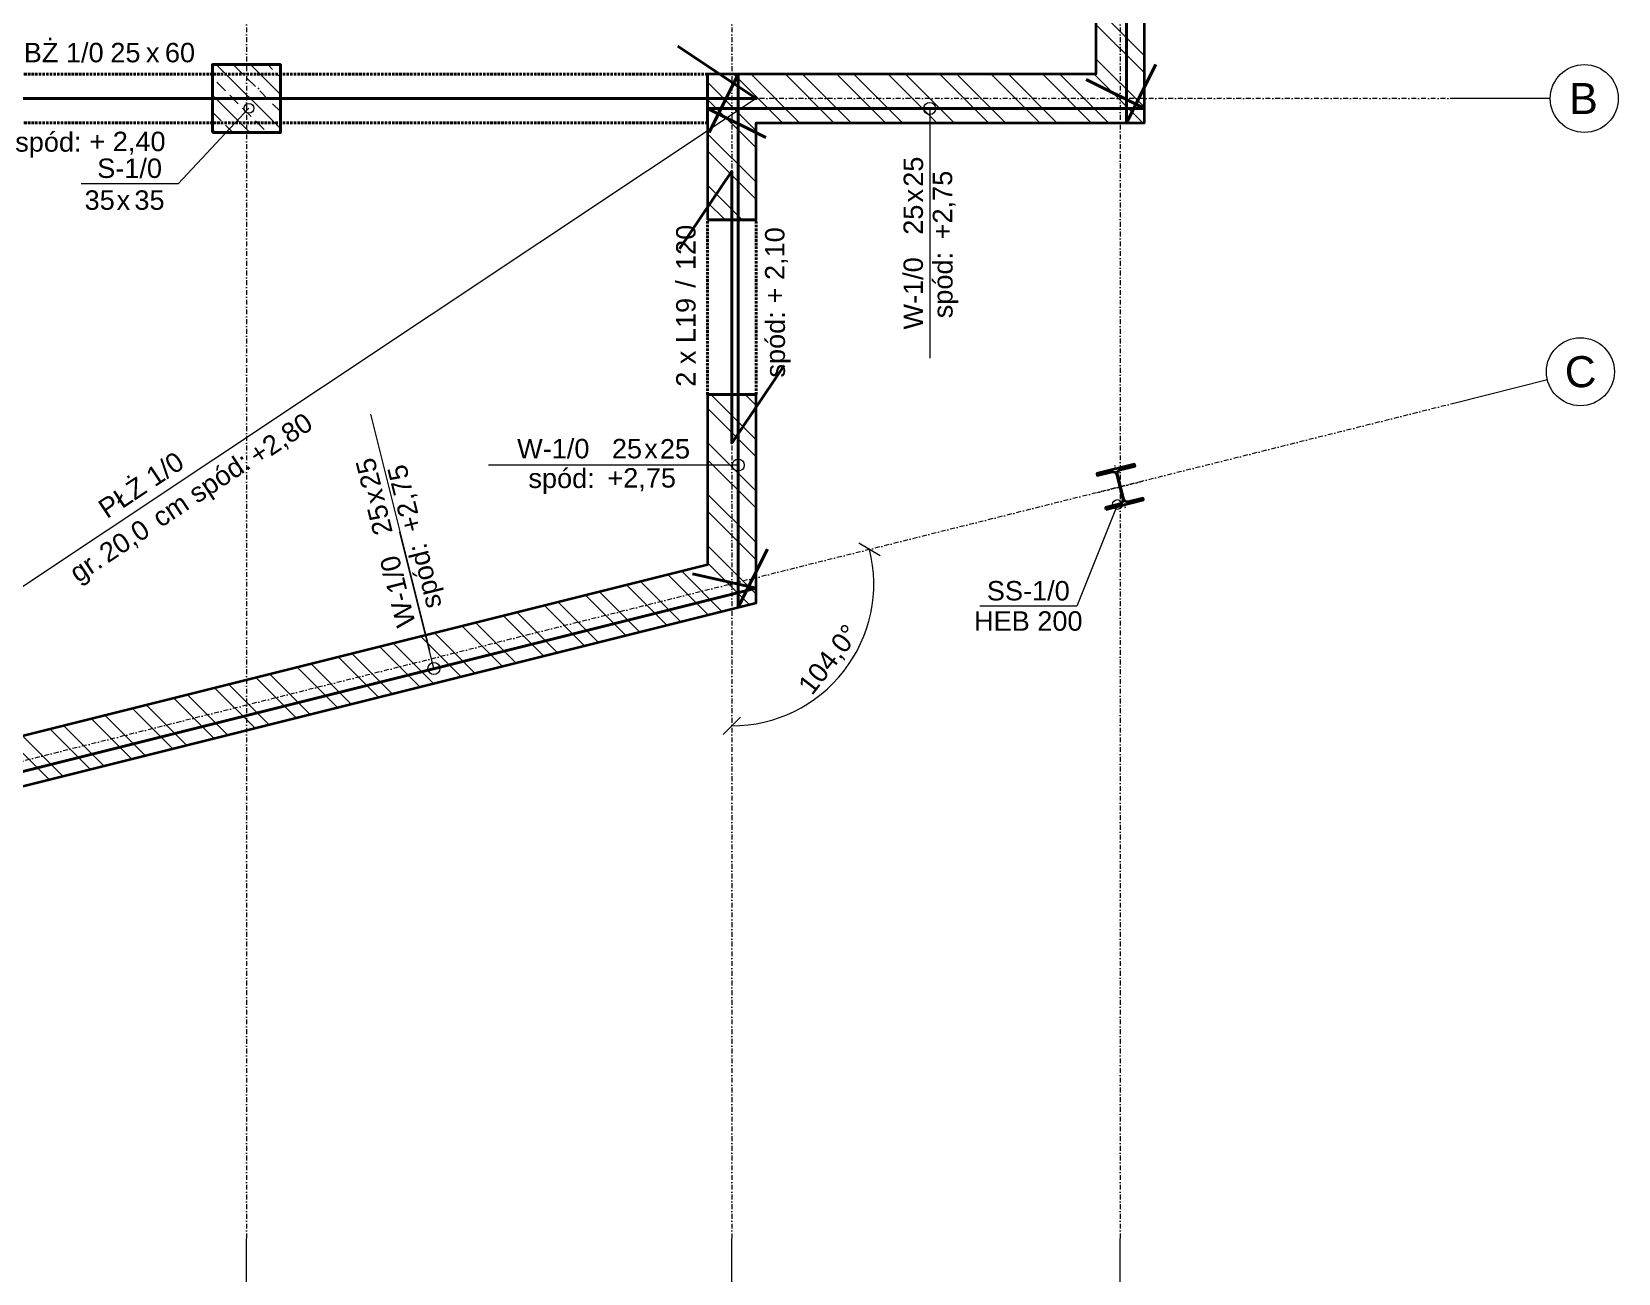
# Model space of a CAD drawing. Header units: millimetres. Extents: x 647 to 146539, y -131215 to 59.
# Drawn here: x 13402 to 21573, y -54447 to -48052 of the extents above; entities that cross this region are included whole.
import ezdxf
from ezdxf.enums import TextEntityAlignment as Align

# ---------------------------------------------------------------- set-up
doc = ezdxf.new("R2010")
doc.units = ezdxf.units.MM
doc.linetypes.add('DASHDOT', pattern=[1, 0.5, -0.25, 0, -0.25])
doc.linetypes.add('DASHED2', pattern=[0.375, 0.25, -0.125])
doc.layers.get('Defpoints').update_dxf_attribs({"color": 2, "lineweight": 50})
for name, color, linetype, lineweight in [('e-cad_osie', 6, 'DASHDOT', 9), ('e-cad_stal_kontur', 3, 'Continuous', 35), ('G-Bloki', 221, 'Continuous', 5), ('G-Cienka', 4, 'Continuous', 9), ('G-Elementy konstrukcyjne', 1, 'Continuous', 40), ('G-Kreskowanie', 9, 'Continuous', 5), ('G-Opisy', 2, 'Continuous', 18), ('G-Osie', 6, 'DASHDOT', 9), ('G-Wymiary', 4, 'Continuous', 9), ('G-Ściana nośna', 3, 'Continuous', 35)]:
    doc.layers.add(name, color=color, linetype=linetype, lineweight=lineweight)
doc.styles.add('Arial-GG', font='arial.ttf')
doc.dimstyles.new('e-cad_1_50_[mm]', dxfattribs={"dimscale": 50, "dimtxt": 2, "dimasz": 1.8, "dimexe": 1.5, "dimexo": 0, "dimgap": 0.6, "dimtad": 1, "dimdec": 1, "dimrnd": 1, "dimtxsty": 'Arial-GG', "dimblk": 'OBLIQUE', "dimcen": 0, "dimdle": 1, "dimclrd": 4, "dimclre": 4, "dimclrt": 7, "dimadec": 1, "dimazin": 0, "dimtfac": 1, "dimtdec": 1, "dimtix": 1, "dimtmove": 0, "dimatfit": 2, "dimfxl": 1.5, "dimfxlon": 1, "dimlwd": -1, "dimlwe": -1, "dimarcsym": 0})
doc.dimstyles.new('W-1 do 50-GG mm', dxfattribs={"dimscale": 50, "dimtxt": 2, "dimasz": 1.8, "dimexe": 1.5, "dimexo": 0, "dimgap": 0.6, "dimtad": 1, "dimdec": 1, "dimrnd": 1, "dimtxsty": 'Arial-GG', "dimblk": 'OBLIQUE', "dimcen": 0, "dimdle": 1, "dimclrd": 4, "dimclre": 4, "dimclrt": 7, "dimadec": 1, "dimazin": 0, "dimtfac": 1, "dimtdec": 1, "dimtix": 1, "dimtmove": 0, "dimatfit": 2, "dimfxl": 1.5, "dimfxlon": 1, "dimlwd": -1, "dimlwe": -1, "dimarcsym": 0})

# ---------------------------------------------------------------- blocks, each defined once
blk = doc.blocks.new('*U123')
at = {"layer": 'G-Cienka', "ltscale": 0.8}
blk.add_lwpolyline([(475.6, 118.9), (0, 0)], dxfattribs=at)
blk.add_circle((645.4, 161.3), 175, dxfattribs=at)
at = {"layer": 'G-Opisy', "ltscale": 0.8, "style": 'Arial-GG'}
blk.add_attdef('OS', text='', height=160, rotation=3.33716, dxfattribs=at).set_placement((645.4, 161.3), align=Align.MIDDLE_CENTER)
blk = doc.blocks.new('*U126')
at = {"layer": 'G-Cienka', "ltscale": 0.8}
blk.add_lwpolyline([(490.2, 0), (0, 0)], dxfattribs=at)
blk.add_circle((665.2, 0), 175, dxfattribs=at)
at = {"layer": 'G-Opisy', "ltscale": 0.8, "style": 'Arial-GG'}
blk.add_attdef('OS', text='', height=160, dxfattribs=at).set_placement((681.9, 0), align=Align.MIDDLE_CENTER)
blk = doc.blocks.new('*U129')
at = {"layer": 'G-Cienka', "ltscale": 0.8}
blk.add_lwpolyline([(490.2, 0), (0, 0)], dxfattribs=at)
blk.add_circle((665.2, 0), 175, dxfattribs=at)
at = {"layer": 'G-Opisy', "ltscale": 0.8, "style": 'Arial-GG'}
blk.add_attdef('OS', text='', height=160, rotation=270, dxfattribs=at).set_placement((665.2, -16.7), align=Align.MIDDLE_CENTER)
blk = doc.blocks.new('*D240')
at = {"layer": 'Defpoints', "color": 0, "ltscale": 2, "transparency": 16777216}
blk.add_point((188.2, 125), dxfattribs=at)
blk.add_point((188.2, 125), dxfattribs=at)
blk.add_point((188.2, 125), dxfattribs=at)
at = {"layer": 'G-Opisy', "color": 4, "ltscale": 2, "transparency": 16777216}
for p, q in [((188.2, 125), (-176.4, -264.1)), ((-176.4, -264.1), (-676.4, -264.1))]:
    blk.add_line(p, q, dxfattribs=at)
blk = doc.blocks.new('_None')
blk = doc.blocks.new('_Oblique')
at = {"color": 0, "linetype": 'ByBlock', "lineweight": -2}
blk.add_line((-0.5, -0.5), (0.5, 0.5), dxfattribs=at)
blk = doc.blocks.new('*D413')
at = {"layer": 'Defpoints', "color": 0, "ltscale": 2, "transparency": 16777216}
for p in [(11007.5, -43670.7), (20732.5, -49964.4), (10720.7, -52630.9), (9282.5, -52826.9), (11007.5, -54268.1)]:
    blk.add_point(p, dxfattribs=at)
at = {"layer": 'G-Wymiary', "color": 4, "ltscale": 2, "transparency": 16777216}
blk.add_arc((11007.5, -52395.7), 370.9, 194.03624, 270, dxfattribs=at)
at = {"layer": 'G-Wymiary', "color": 4, "ltscale": 2, "transparency": 16777216, "xscale": 90, "yscale": 90, "zscale": 90, "rotation": 104.0362434679265}
blk.add_blockref('_Oblique', (10647.7, -52485.6), dxfattribs=at)
at = {"layer": 'G-Wymiary', "color": 4, "ltscale": 2, "transparency": 16777216, "xscale": 90, "yscale": 90, "zscale": 90}
blk.add_blockref('_Oblique', (11007.5, -52766.6), dxfattribs=at)
at = {"layer": 'G-Wymiary', "color": 7, "ltscale": 2, "transparency": 16777216, "insert": (10834.7, -52617), "char_height": 100, "attachment_point": 5, "rotation": 322.01812, "style": 'Arial-GG'}
blk.add_mtext('76,0°', dxfattribs=at)
blk = doc.blocks.new('*D414')
at = {"layer": 'Defpoints', "color": 0, "ltscale": 2, "transparency": 16777216}
for p in [(17007.5, -43670.7), (20732.5, -49964.4), (17423.5, -51497), (9282.5, -52826.9), (17007.5, -54268.1)]:
    blk.add_point(p, dxfattribs=at)
at = {"layer": 'G-Wymiary', "color": 4, "ltscale": 2, "transparency": 16777216}
blk.add_arc((17007.5, -50895.7), 731.1, 270, 14.03624, dxfattribs=at)
at = {"layer": 'G-Wymiary', "color": 4, "ltscale": 2, "transparency": 16777216, "xscale": 90, "yscale": 90, "zscale": 90}
for p, rotation in [((17716.8, -50718.4), 104.0362434679266), ((17007.5, -51626.8), 180)]:
    blk.add_blockref('_Oblique', p, dxfattribs=dict(at, rotation=rotation))
at = {"layer": 'G-Wymiary', "color": 7, "ltscale": 2, "transparency": 16777216, "insert": (17512.8, -51290.2), "char_height": 100, "attachment_point": 5, "rotation": 52.01812, "style": 'Arial-GG'}
blk.add_mtext('104,0°', dxfattribs=at)
blk = doc.blocks.new('*D268')
at = {"layer": 'Defpoints', "color": 0, "ltscale": 2, "transparency": 16777216}
blk.add_point((-93.2, 106.8), dxfattribs=at)
blk.add_point((-93.2, 106.8), dxfattribs=at)
blk.add_point((-93.2, 106.8), dxfattribs=at)
at = {"layer": 'G-Opisy', "color": 4, "ltscale": 2, "transparency": 16777216}
for p, q in [((-93.2, 106.8), (-301.9, -417.5)), ((-301.9, -417.5), (-801.9, -417.5))]:
    blk.add_line(p, q, dxfattribs=at)
blk = doc.blocks.new('*U301')
at = {"layer": 'G-Elementy konstrukcyjne', "linetype": 'DASHED2', "ltscale": 50}
for p, q in [((0, 250), (900, 250)), ((0, 0), (900, 0))]:
    blk.add_line(p, q, dxfattribs=at)
at = {"layer": 'G-Elementy konstrukcyjne', "ltscale": 200}
for p, q in [((0, 0), (0, 250)), ((900, 0), (900, 250))]:
    blk.add_line(p, q, dxfattribs=at)
blk.add_lwpolyline([(750, 395), (1150, 125), (-250, 125), (150, -145)], dxfattribs=at)
at = {"layer": 'G-Opisy', "ltscale": 2, "char_height": 100, "style": 'Arial-GG'}
for s, insert, width, attachment_point in [('/', (569.9, 311.7), 143.581, 8), ('spód:', (429.3, -178.8), 463.906, 9)]:
    blk.add_mtext(s, dxfattribs=dict(at, insert=insert, width=width, attachment_point=attachment_point))
at = {"layer": 'G-Opisy', "ltscale": 2, "style": 'Arial-GG'}
blk.add_attdef('NAZWA', text='', height=100, dxfattribs=at).set_placement((498.2, 311.7), align=Align.RIGHT)
for tag, p in [('DL', (641.7, 311.7)), ('SPOD', (469.7, -146))]:
    blk.add_attdef(tag, p, '', height=100, dxfattribs=at)
blk = doc.blocks.new('*U237')
at = {"layer": 'G-Elementy konstrukcyjne', "linetype": 'DASHED2', "ltscale": 50}
for p, q in [((0, 250), (5750, 250)), ((0, 0), (5750, 0))]:
    blk.add_line(p, q, dxfattribs=at)
at = {"layer": 'G-Elementy konstrukcyjne', "ltscale": 200}
for p, q in [((0, 0), (0, 250)), ((5750, 0), (5750, 250))]:
    blk.add_line(p, q, dxfattribs=at)
blk.add_lwpolyline([(5596.8, 395), (6000, 125), (-250, 125), (150, -145)], dxfattribs=at)
at = {"layer": 'G-Opisy', "ltscale": 2, "char_height": 100, "width": 463.906, "style": 'Arial-GG'}
for s, insert, attachment_point in [('x', (2892.7, 311.7), 8), ('spód:', (2526.1, -178.8), 9)]:
    blk.add_mtext(s, dxfattribs=dict(at, insert=insert, attachment_point=attachment_point))
at = {"layer": 'G-Opisy', "ltscale": 2, "style": 'Arial-GG'}
for tag, p in [('NAZWA', (2639.9, 311.7)), ('SZE', (2829.7, 311.7))]:
    blk.add_attdef(tag, text='', height=100, dxfattribs=at).set_placement(p, align=Align.RIGHT)
for tag, p in [('WYS', (2955.3, 311.7)), ('SPOD', (2566.5, -146))]:
    blk.add_attdef(tag, p, '', height=100, dxfattribs=at)
blk = doc.blocks.new('*U157')
at = {"layer": 'G-Cienka', "ltscale": 2}
blk.add_line((0, 0), (723.9, 0), dxfattribs=at)
at = {"layer": 'G-Cienka'}
blk.add_line((1350.1, 0), (97.6, 0), dxfattribs=at)
at = {"layer": 'G-Elementy konstrukcyjne'}
blk.add_lwpolyline([(-150, 4432.3), (0, 4732.3), (0, -1710), (150, -1410)], dxfattribs=at)
at = {"layer": 'G-Opisy'}
blk.add_circle((0, 0), 31, dxfattribs=at)
at = {"layer": 'G-Opisy', "color": 2, "char_height": 100, "width": 2920.171, "attachment_point": 1, "style": 'Arial-GG'}
for s, insert in [('\\pi967.79;x', (-68.6, 134.3)), ('{\\fArial|b0|i0|c0|p34;\\W8.31154;   }\\P{\\fArial|b0|i0|c0|p34;\\W8.27463;   }spód: ', (-660.8, 148.9))]:
    blk.add_mtext(s, dxfattribs=dict(at, insert=insert))
at = {"layer": 'G-Opisy', "ltscale": 2, "style": 'Arial-GG'}
for tag, p in [('NAZWA', (616.9, 34.9)), ('SZE', (887.8, 34.9))]:
    blk.add_attdef(tag, text='', height=100, dxfattribs=at).set_placement(p, align=Align.RIGHT)
for tag, p in [('WYS', (979.8, 34.1)), ('SPOD', (709, -115.7))]:
    blk.add_attdef(tag, p, '', height=100, dxfattribs=at)
blk = doc.blocks.new('*U153')
at = {"layer": 'G-Cienka'}
blk.add_line((-33.1, 0), (-1285.5, 0), dxfattribs=at)
at = {"layer": 'G-Cienka', "ltscale": 2}
blk.add_line((0, 0), (-659.3, 0), dxfattribs=at)
at = {"layer": 'G-Elementy konstrukcyjne'}
blk.add_lwpolyline([(-150, 1713.4), (0, 2013.4), (0, -732.2), (150, -432.2)], dxfattribs=at)
at = {"layer": 'G-Opisy'}
blk.add_circle((0, 0), 31, dxfattribs=at)
at = {"layer": 'G-Opisy', "color": 2, "char_height": 100, "width": 2920.171, "attachment_point": 1, "style": 'Arial-GG'}
for s, insert in [('\\pi967.79;x', (-1451.7, 134.3)), ('{\\fArial|b0|i0|c0|p34;\\W8.31154;   }\\P{\\fArial|b0|i0|c0|p34;\\W8.27463;   }spód: ', (-2044, 148.9))]:
    blk.add_mtext(s, dxfattribs=dict(at, insert=insert))
at = {"layer": 'G-Opisy', "ltscale": 2, "style": 'Arial-GG'}
for tag, p in [('NAZWA', (-766.3, 34.9)), ('SZE', (-495.4, 34.9))]:
    blk.add_attdef(tag, text='', height=100, dxfattribs=at).set_placement(p, align=Align.RIGHT)
for tag, p in [('WYS', (-403.4, 34.1)), ('SPOD', (-674.1, -115.7))]:
    blk.add_attdef(tag, p, '', height=100, dxfattribs=at)
blk = doc.blocks.new('*U154')
at = {"layer": 'G-Cienka'}
blk.add_line((-33.1, 0), (-1285.5, 0), dxfattribs=at)
at = {"layer": 'G-Cienka', "ltscale": 2}
blk.add_line((0, 0), (-659.3, 0), dxfattribs=at)
at = {"layer": 'G-Elementy konstrukcyjne'}
blk.add_lwpolyline([(-150, 1874.7), (0, 2174.7), (0, -1075.3), (150, -775.3)], dxfattribs=at)
at = {"layer": 'G-Opisy'}
blk.add_circle((0, 0), 31, dxfattribs=at)
at = {"layer": 'G-Opisy', "color": 2, "char_height": 100, "width": 2920.171, "attachment_point": 1, "style": 'Arial-GG'}
for s, insert in [('\\pi967.79;x', (-1451.7, 134.3)), ('{\\fArial|b0|i0|c0|p34;\\W8.31154;   }\\P{\\fArial|b0|i0|c0|p34;\\W8.27463;   }spód: ', (-2044, 148.9))]:
    blk.add_mtext(s, dxfattribs=dict(at, insert=insert))
at = {"layer": 'G-Opisy', "ltscale": 2, "style": 'Arial-GG'}
for tag, p in [('NAZWA', (-766.3, 34.9)), ('SZE', (-495.4, 34.9))]:
    blk.add_attdef(tag, text='', height=100, dxfattribs=at).set_placement(p, align=Align.RIGHT)
for tag, p in [('WYS', (-403.4, 34.1)), ('SPOD', (-674.1, -115.7))]:
    blk.add_attdef(tag, p, '', height=100, dxfattribs=at)
blk = doc.blocks.new('*U156')
at = {"layer": 'G-Cienka'}
blk.add_line((-33.1, 0), (-1285.5, 0), dxfattribs=at)
at = {"layer": 'G-Cienka', "ltscale": 2}
blk.add_line((0, 0), (-659.3, 0), dxfattribs=at)
at = {"layer": 'G-Elementy konstrukcyjne'}
blk.add_lwpolyline([(-150, 844.1), (0, 1144.1), (0, -1105.9), (150, -805.9)], dxfattribs=at)
at = {"layer": 'G-Opisy'}
blk.add_circle((0, 0), 31, dxfattribs=at)
at = {"layer": 'G-Opisy', "color": 2, "char_height": 100, "width": 2920.171, "attachment_point": 1, "style": 'Arial-GG'}
for s, insert in [('\\pi967.79;x', (-1451.7, 134.3)), ('{\\fArial|b0|i0|c0|p34;\\W8.31154;   }\\P{\\fArial|b0|i0|c0|p34;\\W8.27463;   }spód: ', (-2044, 148.9))]:
    blk.add_mtext(s, dxfattribs=dict(at, insert=insert))
at = {"layer": 'G-Opisy', "ltscale": 2, "style": 'Arial-GG'}
for tag, p in [('NAZWA', (-766.3, 34.9)), ('SZE', (-495.4, 34.9))]:
    blk.add_attdef(tag, text='', height=100, dxfattribs=at).set_placement(p, align=Align.RIGHT)
for tag, p in [('WYS', (-403.4, 34.1)), ('SPOD', (-674.1, -115.7))]:
    blk.add_attdef(tag, p, '', height=100, dxfattribs=at)
blk = doc.blocks.new('*U222')
at = {"layer": 'G-Cienka'}
blk.add_line((7507.9, 0), (0, 0), dxfattribs=at)
at = {"layer": 'G-Opisy', "insert": (3756.4, -25.4), "char_height": 100, "width": 5302.625, "attachment_point": 5, "style": 'Arial-GG'}
blk.add_mtext('\\Pgr.         cm spód:', dxfattribs=at)
at = {"layer": 'G-Opisy', "ltscale": 2, "style": 'Arial-GG'}
for tag, p in [('NAZWA', (3768.5, 48.5)), ('GR', (3536.7, -144.4))]:
    blk.add_attdef(tag, text='', height=100, rotation=360, dxfattribs=at).set_placement(p, align=Align.CENTER)
at = {"layer": 'G-Opisy', "style": 'Arial-GG'}
blk.add_attdef('SPOD', (4322.6, -151.5), '', height=100, rotation=360, dxfattribs=at)
blk = doc.blocks.new('*U239')
at = {"layer": 'G-Kreskowanie', "ltscale": 2}
h = blk.add_hatch(dxfattribs=at)
h.set_pattern_fill('ANSI33', color=256, scale=500, angle=90)
h.set_pattern_definition([(135, (125, 125), (-88.39, -88.39), []), (135, (125, 213.39), (-88.39, -88.39), [62.5, -31.25])])
h.paths.add_polyline_path([(0, 0), (350, 0), (350, 350), (0, 350)])
at = {"ltscale": 2}
blk.add_point((238.18, 226.21), dxfattribs=at)
at = {"layer": 'G-Cienka', "ltscale": 0.8}
blk.add_circle((188.18, 125), 25, dxfattribs=at)
at = {"layer": 'G-Elementy konstrukcyjne', "ltscale": 2}
blk.add_lwpolyline([(0, 0), (350, 0), (350, 350), (0, 350)], close=True, dxfattribs=at)
at = {"layer": 'G-Opisy', "ltscale": 0.8, "insert": (-458.36, -398.49), "char_height": 100, "width": 73.3551, "attachment_point": 8, "style": 'Arial-GG'}
blk.add_mtext('x', dxfattribs=at)
at = {"layer": 'G-Opisy', "ltscale": 0.8, "style": 'Arial-GG'}
blk.add_attdef('NAZWA', text='', height=100, dxfattribs=at).set_placement((-426.35, -264.09), align=Align.BOTTOM_CENTER)
blk.add_attdef('SZE', text='', height=100, dxfattribs=at).set_placement((-502.85, -428.09), align=Align.BOTTOM_RIGHT)
blk.add_attdef('WYS', text='', height=100, dxfattribs=at).set_placement((-401.77, -428.09), align=Align.BOTTOM_LEFT)
at = {"layer": 'G-Opisy', "ltscale": 2}
dim = blk.add_linear_dim(base=(188.18, 125), p1=(188.18, 125), p2=(188.18, 125), text=' ', dimstyle='e-cad_1_50_[mm]', override={"dimscale": 50, "dimasz": 0, "dimgap": 5, "dimblk1": 'None', "dimblk2": 'None', "dimsah": 1, "dimdle": 6, "dimse1": 1, "dimse2": 1, "dimsd1": 1, "dimtmove": 1}, dxfattribs=at)
dim.commit()
dim.dimension.update_dxf_attribs({"geometry": '*D240', "text_midpoint": (-426.35, -264.09), "dimtype": 128})
blk = doc.blocks.new('*U267')
at = {"layer": 'G-Cienka', "ltscale": 0.8}
blk.add_circle((-93.19, 106.78), 25, dxfattribs=at)
at = {"layer": 'G-Opisy', "ltscale": 0.8, "style": 'Arial-GG'}
blk.add_attdef('NAZWA', text='', height=100, dxfattribs=at).set_placement((-551.9, -417.46), align=Align.BOTTOM_CENTER)
at = {"layer": 'G-Opisy', "ltscale": 2, "style": 'Arial-GG'}
blk.add_attdef('PROFIL', text='', height=100, dxfattribs=at).set_placement((-551.9, -573.39), align=Align.BOTTOM_CENTER)
at = {"layer": 'G-Opisy', "ltscale": 2}
dim = blk.add_linear_dim(base=(-93.19, 106.78), p1=(-93.19, 106.78), p2=(-93.19, 106.78), text=' ', dimstyle='e-cad_1_50_[mm]', override={"dimscale": 50, "dimasz": 0, "dimgap": 5, "dimblk1": 'None', "dimblk2": 'None', "dimsah": 1, "dimdle": 6, "dimse1": 1, "dimse2": 1, "dimsd1": 1, "dimtmove": 1}, dxfattribs=at)
dim.commit()
dim.dimension.update_dxf_attribs({"geometry": '*D268', "text_midpoint": (-551.9, -417.46), "dimtype": 128})

msp = doc.modelspace()

# ---------------------------------------------------------------- hatches: boundary and pattern name
at = {"layer": 'G-Kreskowanie', "ltscale": 100}
h = msp.add_hatch(dxfattribs=at)
h.set_pattern_fill('ANSI32', color=256, scale=500, angle=90, style=0)
h.set_pattern_definition([(135, (-1506009.7, 760136.87), (-132.582521, -132.582521), []), (135, (-1506009.7, 760225.25), (-132.582521, -132.582521), [])])
h.paths.add_polyline_path([(10882.47, -48520.7), (10882.47, -52555.8), (17132.47, -50993.3), (17132.47, -49920.7), (16882.47, -49920.7), (16882.47, -50798.1), (11132.47, -52235.6), (11132.47, -48520.7)])
h.paths.add_polyline_path([(16882.47, -49020.7), (17132.47, -49020.7), (17132.47, -48520.7), (19132.47, -48520.7), (19132.47, -45270.7), (14267.51, -45270.7), (14267.51, -45520.7), (18882.47, -45520.7), (18882.47, -48270.7), (16882.47, -48270.7)])
h.paths.add_polyline_path([(11132.47, -48270.7), (11132.47, -45520.7), (13117.51, -45520.7), (13117.51, -45270.7), (10882.47, -45270.7), (10882.47, -48270.7)])

# ---------------------------------------------------------------- linework, layer by layer
at = {"layer": 'e-cad_osie', "ltscale": 10}
for points in [[(19035.12, -50506.29), (18979.83, -50285.1)], [(18891.06, -50424.8), (19123.89, -50366.59)]]:
    msp.add_lwpolyline(points, dxfattribs=at)
at = {"layer": 'e-cad_stal_kontur', "ltscale": 2}
msp.add_lwpolyline([(18933.5, -50512.12), (19127.53, -50463.61), (19125.1, -50453.91), (19048.71, -50473.01, -0.4193348), (19026.88, -50459.91), (18994.38, -50329.91, -0.4193348), (19007.47, -50308.08), (19083.87, -50288.98), (19081.45, -50279.28), (18887.42, -50327.79), (18889.84, -50337.49), (18966.24, -50318.39, -0.4193348), (18988.07, -50331.49), (19020.57, -50461.49, -0.4193348), (19007.47, -50483.31), (18931.08, -50502.41), (18933.5, -50512.12)], format="xyb", dxfattribs=at)
at = {"layer": 'G-Osie', "ltscale": 50}
for p, q in [((14507.47, -43670.7), (14507.47, -54268.11)), ((17007.47, -43670.7), (17007.47, -54268.11)), ((19007.47, -43670.7), (19007.47, -54268.11)), ((20732.47, -48395.7), (9282.47, -48395.7)), ((20732.47, -49964.45), (9282.47, -52826.95))]:
    msp.add_line(p, q, dxfattribs=at)
at = {"layer": 'G-Ściana nośna', "ltscale": 2}
msp.add_lwpolyline([(16882.47, -49020.7), (17132.47, -49020.7), (17132.47, -48520.7), (19132.47, -48520.7), (19132.47, -45270.7), (14267.51, -45270.7), (14267.51, -45520.7), (18882.47, -45520.7), (18882.47, -48270.7), (16882.47, -48270.7)], close=True, dxfattribs=at)
msp.add_lwpolyline([(10882.47, -48520.7), (10882.47, -52555.8), (17132.47, -50993.3), (17132.47, -49920.7), (16882.47, -49920.7), (16882.47, -50798.1), (11132.47, -52235.6), (11132.47, -48520.7), (10882.47, -48520.7)], dxfattribs=at)

# ---------------------------------------------------------------- block references
at = {"layer": 'G-Bloki', "ltscale": 2}
for name, p, values in [('*U154', (19040.53, -47445.38), {'NAZWA': 'W-1/0', 'SZE': '25', 'WYS': '25', 'SPOD': '+2,75'}), ('*U237', (11132.47, -48520.7), {'NAZWA': 'BŻ 1/0', 'SZE': '25', 'WYS': '60', 'SPOD': '+ 2,40'}), ('*U239', (14332.47, -48570.7), {'SZE': '35', 'WYS': '35', 'NAZWA': 'S-1/0'}), ('*U153', (17040.53, -50284.1), {'NAZWA': 'W-1/0', 'SZE': '25', 'WYS': '25', 'SPOD': '+2,75'}), ('*U123', (20732.47, -49964.45), {'OS': 'C'}), ('*U267', (19086.16, -50593.72), {'NAZWA': 'SS-1/0', 'PROFIL': 'HEB 200'})]:
    msp.add_blockref(name, p, dxfattribs=at).add_auto_attribs(values)
ref = msp.add_blockref('*U126', (20732.47, -48395.7), dxfattribs=at)
ref.add_attrib('OS', 'B', dxfattribs={"layer": 'G-Opisy', "ltscale": 0.8, "height": 160, "style": 'Arial-GG'}).set_placement((21393.21, -48395.7), align=Align.MIDDLE_CENTER)
for name, p, rotation, values in [('*U156', (18026.57, -48446.98), 90.00000000000001, {'NAZWA': 'W-1/0', 'SZE': '25', 'WYS': '25', 'SPOD': '+2,75'}), ('*U222', (10882.47, -52555.8), 33.64835250972675, {'NAZWA': 'PŁŻ 1/0', 'GR': '20,0', 'SPOD': '+2,80'}), ('*U301', (17132.47, -49920.7), 90, {'NAZWA': '2 x L19', 'DL': '120', 'SPOD': '+ 2,10'}), ('*U157', (15473.51, -51331.93), 104.0362434679264, {'NAZWA': 'W-1/0', 'SZE': '25', 'WYS': '25', 'SPOD': '+2,75'})]:
    msp.add_blockref(name, p, dxfattribs=dict(at, rotation=rotation)).add_auto_attribs(values)
ref = msp.add_blockref('*U129', (14507.47, -54268.11), dxfattribs=dict(at, rotation=270))
ref.add_attrib('OS', '2', dxfattribs={"layer": 'G-Opisy', "ltscale": 0.8, "height": 160, "rotation": 360, "style": 'Arial-GG'}).set_placement((14507.47, -54933.98), align=Align.MIDDLE_CENTER)
ref = msp.add_blockref('*U129', (17007.47, -54268.11), dxfattribs=dict(at, rotation=270))
ref.add_attrib('OS', '3', dxfattribs={"layer": 'G-Opisy', "ltscale": 0.8, "height": 160, "rotation": 360, "style": 'Arial-GG'}).set_placement((17007.47, -54931.14), align=Align.MIDDLE_CENTER)
ref = msp.add_blockref('*U129', (19007.47, -54268.11), dxfattribs=dict(at, rotation=270))
ref.add_attrib('OS', '4', dxfattribs={"layer": 'G-Opisy', "ltscale": 0.8, "height": 160, "rotation": 360, "style": 'Arial-GG'}).set_placement((19007.47, -54933.32), align=Align.MIDDLE_CENTER)

# ---------------------------------------------------------------- dimensions: what is measured, and where the dimension line sits
at = {"layer": 'G-Wymiary', "ltscale": 2}
for base, line1, line2, picture, middle in [((10720.73, -52630.88), ((11007.47, -54268.11), (11007.47, -43670.7)), ((20732.47, -49964.45), (9282.47, -52826.95)), '*D413', (10834.69, -52616.99)), ((17423.48, -51496.96), ((20732.47, -49964.45), (9282.47, -52826.95)), ((17007.47, -43670.7), (17007.47, -54268.11)), '*D414', (17512.76, -51290.21))]:
    dim = msp.add_angular_dim_2l(base=base, line1=line1, line2=line2, dimstyle='W-1 do 50-GG mm', dxfattribs=at)
    dim.commit()
    dim.dimension.update_dxf_attribs({"geometry": picture, "text_midpoint": middle})

doc.saveas('drawing.dxf')
